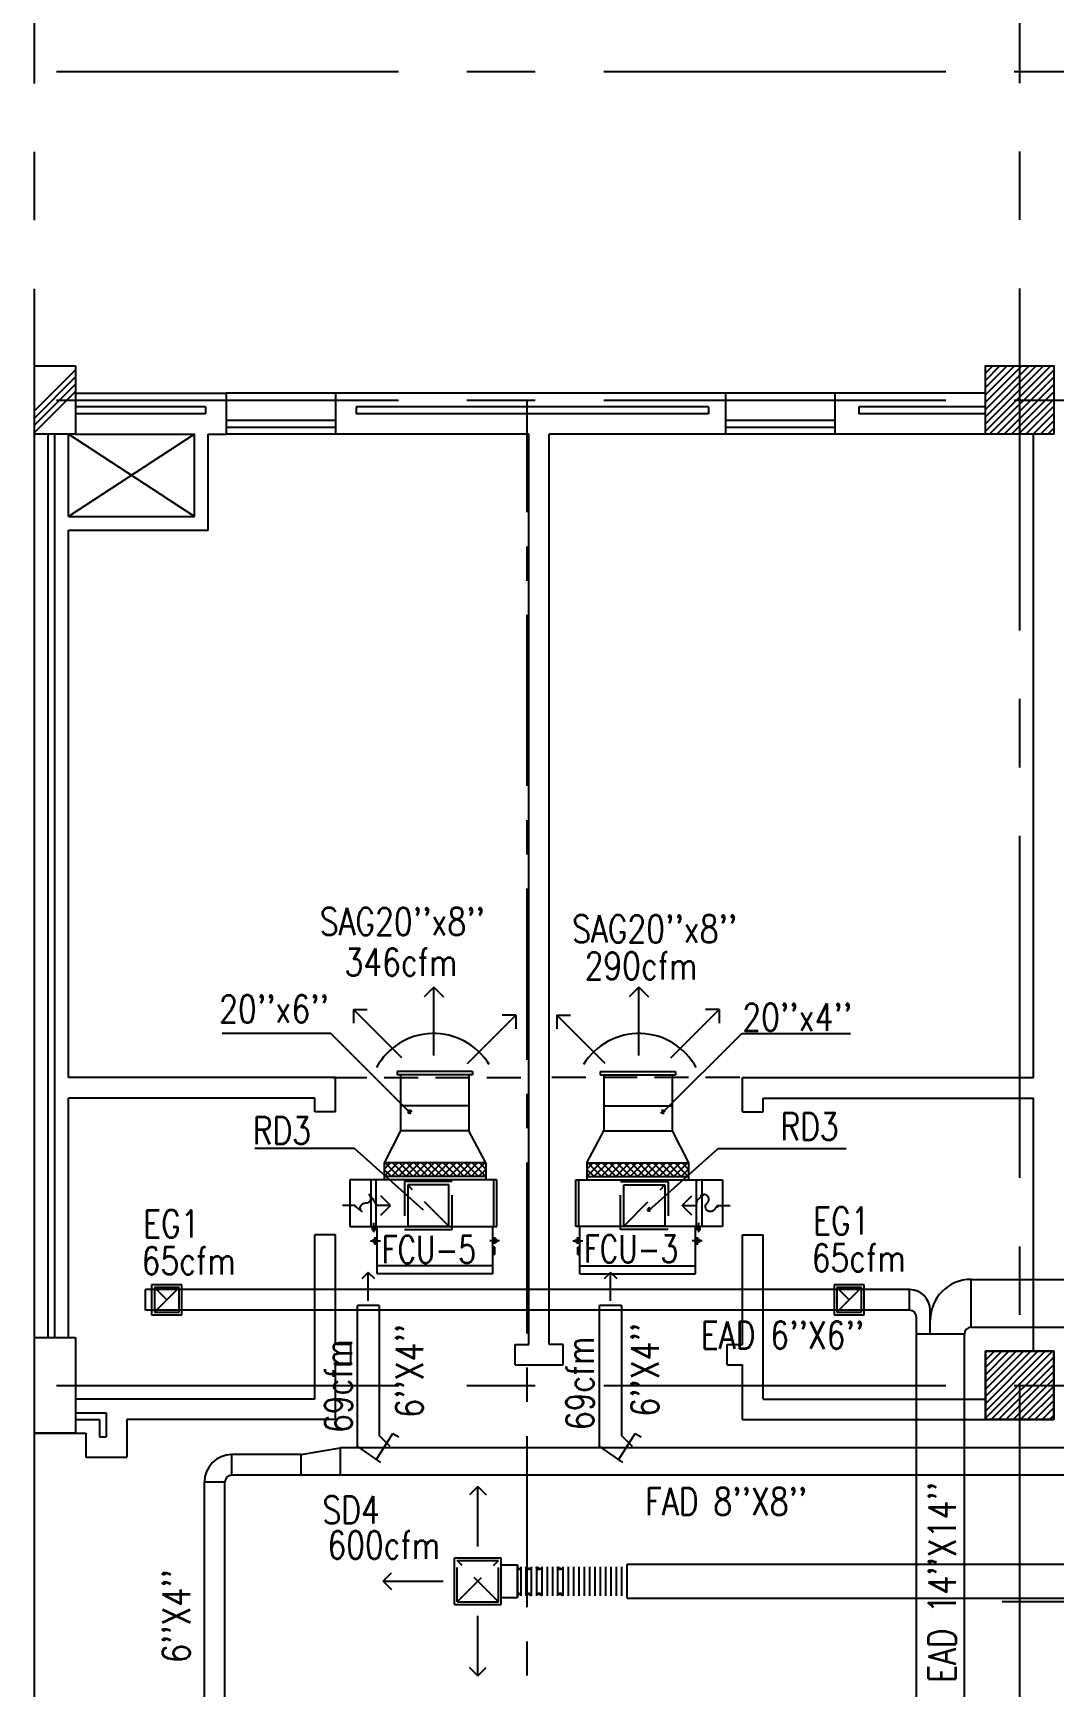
# Model space of a CAD drawing. Extents: x 417866200 to 417866302, y 43498034 to 43498122.
# Drawn here: x 417866252.41 to 417866259.87, y 43498089.85 to 43498101.94 of the extents above; entities that cross this region are included whole.
import ezdxf

# ---------------------------------------------------------------- set-up
doc = ezdxf.new("R2010")
doc.units = 0
doc.header["$MEASUREMENT"] = 0
for name, pattern in [('CENTER', [2, 1.25, -0.25, 0.25, -0.25]), ('CENTERX2', [4, 2.5, -0.5, 0.5, -0.5]), ('HIDDEN', [0.375, 0.25, -0.125])]:
    doc.linetypes.add(name, pattern=pattern)
doc.layers.get('0').update_dxf_attribs({"linetype": 'CONTINUOUS'})
for name, color, linetype in [('AXES', 11, 'CENTERX2'), ('AXES1', 11, 'CENTER'), ('COL', 7, 'CONTINUOUS'), ('DUCT', 6, 'CONTINUOUS'), ('EJ', 9, 'CONTINUOUS'), ('EXDUCT', 10, 'CONTINUOUS'), ('FCU', 6, 'CONTINUOUS'), ('HAT', 11, 'CONTINUOUS'), ('INSUL', 9, 'CONTINUOUS'), ('M-AC-FLEX', 7, 'CONTINUOUS'), ('M-EGU.', 2, 'CONTINUOUS'), ('M-TEXT', 2, 'CONTINUOUS'), ('PSUPPLY', 3, 'HIDDEN'), ('SCD', 2, 'CONTINUOUS'), ('TEXT', 6, 'CONTINUOUS'), ('WALL', 9, 'CONTINUOUS'), ('WIN', 9, 'CONTINUOUS')]:
    doc.layers.add(name, color=color, linetype=linetype)
doc.styles.add('ROMANS', font='ROMANS.shx', dxfattribs={"width": 0.6})
pattern_1 = [(45, (0, 0), (-26.51650429449553, 26.51650429449553), [])]

# ---------------------------------------------------------------- blocks, each defined once
blk = doc.blocks.new('C11')
at = {"layer": 'HAT'}
h = blk.add_hatch(dxfattribs=at)
h.set_pattern_fill('ANSI31', color=256, scale=300, style=0)
h.set_pattern_definition([(45, (-248556.1822811713, -75061.0053373936), (-26.51650429449553, 26.51650429449553), [])])
h.paths.add_polyline_path([(300.0000000000291, 700), (-2.91038304567337e-11, 700), (0, 349.9999999998981), (300.0000000000291, 349.9999999998981)])
h.paths.add_polyline_path([(300, 349.9999999998981), (-2.91038304567337e-11, 349.9999999998981), (-2.91038304567337e-11, 0), (300.0000000000291, 0)])
at = {"layer": 'COL'}
blk.add_lwpolyline([(300.0000000000291, 700), (299.9999999999709, 0), (0, 0), (0, 700)], close=True, dxfattribs=at)
blk = doc.blocks.new('COL50')
at = {"layer": 'COL'}
blk.add_lwpolyline([(-249.9999999999709, 250), (-249.9999999999418, -250), (250, -250), (249.9999999999709, 250)], close=True, dxfattribs=at)
blk = doc.blocks.new('*X34')
at = {"color": 0}
for p, q in [((73379.22208648534, 177111.7868865519), (73857.16917374516, 177589.7339738117)), ((73379.22208648534, 177164.8198951409), (73804.13616515617, 177589.7339738117)), ((73379.22208648534, 177217.8529037299), (73751.10315656719, 177589.7339738117)), ((73379.22208648536, 177270.8859123188), (73698.0701479782, 177589.7339738117)), ((73379.22208648536, 177323.9189209078), (73645.0371393892, 177589.7339738117)), ((73379.22208648537, 177376.9519294968), (73592.00413080021, 177589.7339738117)), ((73379.22208648537, 177429.9849380858), (73538.97112221122, 177589.7339738117)), ((73379.22208648539, 177483.0179466748), (73485.93811362224, 177589.7339738117)), ((73379.22208648539, 177536.0509552638), (73432.90510503323, 177589.7339738117)), ((73410.20218233416, 177089.7339738117), (73879.22208648533, 177558.7538779629)), ((73463.23519092315, 177089.7339738117), (73879.22208648533, 177505.7208693739)), ((73516.26819951214, 177089.7339738117), (73879.22208648532, 177452.6878607848)), ((73569.30120810114, 177089.7339738117), (73879.22208648532, 177399.6548521958)), ((73622.33421669013, 177089.7339738117), (73879.2220864853, 177346.6218436069)), ((73675.36722527911, 177089.7339738117), (73879.2220864853, 177293.5888350179)), ((73728.4002338681, 177089.7339738117), (73879.2220864853, 177240.5558264289)), ((73781.4332424571, 177089.7339738117), (73879.22208648529, 177187.5228178399)), ((73834.46625104609, 177089.7339738117), (73879.22208648529, 177134.4898092509))]:
    blk.add_line(p, q, dxfattribs=at)
blk = doc.blocks.new('*X35')
at = {"color": 0}
for p, q in [((73379.22208648533, 169899.2977184491), (73869.65834184796, 170389.7339738117)), ((73379.22208648533, 169952.3307270381), (73816.62533325895, 170389.7339738117)), ((73379.22208648533, 170005.363735627), (73763.59232466997, 170389.7339738117)), ((73379.22208648533, 170058.396744216), (73710.55931608098, 170389.7339738117)), ((73379.22208648532, 170111.429752805), (73657.526307492, 170389.7339738117)), ((73379.22208648532, 170164.462761394), (73604.49329890299, 170389.7339738117)), ((73379.22208648532, 170217.495769983), (73551.460290314, 170389.7339738117)), ((73379.22208648532, 170270.528778572), (73498.42728172502, 170389.7339738117)), ((73379.22208648532, 170323.561787161), (73445.39427313601, 170389.7339738117)), ((73379.2220864853, 170376.59479575), (73392.36126454703, 170389.7339738117)), ((73422.69135043694, 169889.7339738117), (73879.22208648524, 170346.26470986)), ((73475.72435902593, 169889.7339738117), (73879.22208648526, 170293.231701271)), ((73528.75736761492, 169889.7339738117), (73879.22208648526, 170240.198692682)), ((73581.79037620392, 169889.7339738117), (73879.22208648526, 170187.165684093)), ((73634.82338479291, 169889.7339738117), (73879.22208648526, 170134.132675504)), ((73687.8563933819, 169889.7339738117), (73879.22208648526, 170081.099666915)), ((73740.88940197088, 169889.7339738117), (73879.22208648527, 170028.066658326)), ((73793.92241055988, 169889.7339738117), (73879.22208648527, 169975.0336497371)), ((73846.95541914887, 169889.7339738117), (73879.22208648527, 169922.0006411481))]:
    blk.add_line(p, q, dxfattribs=at)
blk = doc.blocks.new('*X59')
at = {"color": 0}
for p, q in [((16890.47746209932, -2466.570672882412), (16943.4517006644, -2413.596434317336)), ((16990.47746209933, -2512.466117304769), (16891.6077791119, -2413.596434317336)), ((16990.47746209933, -2459.433108715778), (16944.64078770089, -2413.596434317336)), ((16890.47746209932, -2519.603681471403), (16990.47746209933, -2419.603681471401)), ((16990.47746209933, -2565.49912589376), (16890.47746209932, -2465.499125893757)), ((16890.47746209932, -2572.636690060394), (16990.47746209933, -2472.636690060392)), ((16990.47746209933, -2618.532134482751), (16890.47746209932, -2518.532134482748)), ((16890.47746209932, -2625.669698649385), (16990.47746209933, -2525.669698649383)), ((16990.47746209933, -2671.565143071742), (16890.47746209932, -2571.565143071739)), ((16890.47746209932, -2678.702707238376), (16990.47746209933, -2578.702707238374)), ((16990.47746209933, -2724.598151660733), (16890.47746209932, -2624.59815166073)), ((16890.47746209932, -2731.735715827367), (16990.47746209933, -2631.735715827365)), ((16990.47746209933, -2777.631160249724), (16890.47746209932, -2677.631160249721)), ((16890.47746209932, -2784.768724416358), (16990.47746209933, -2684.768724416357)), ((16990.47746209933, -2830.664168838715), (16890.47746209932, -2730.664168838713)), ((16890.47746209932, -2837.801733005349), (16990.47746209933, -2737.801733005348)), ((16990.47746209933, -2883.697177427706), (16890.47746209932, -2783.697177427704)), ((16890.47746209932, -2890.83474159434), (16990.47746209933, -2790.834741594339)), ((16990.47746209933, -2936.730186016697), (16890.47746209932, -2836.730186016694)), ((16890.47746209932, -2943.867750183331), (16990.47746209933, -2843.86775018333)), ((16990.47746209933, -2989.763194605689), (16890.47746209932, -2889.763194605686)), ((16890.47746209932, -2996.900758772323), (16990.47746209933, -2896.900758772321)), ((16990.47746209933, -3042.796203194679), (16890.47746209932, -2942.796203194677)), ((16890.47746209932, -3049.933767361314), (16990.47746209933, -2949.933767361312)), ((16990.47746209933, -3095.82921178367), (16890.47746209932, -2995.829211783668)), ((16890.47746209932, -3102.966775950305), (16990.47746209933, -3002.966775950303)), ((16990.47746209933, -3148.862220372662), (16890.47746209932, -3048.862220372659)), ((16943.52866745501, -3154.946434317336), (16890.47746209932, -3101.89522896165)), ((16891.53081232129, -3154.946434317336), (16990.47746209933, -3055.999784539294)), ((16944.56382091028, -3154.946434317336), (16990.47746209933, -3109.032793128285))]:
    blk.add_line(p, q, dxfattribs=at)
blk = doc.blocks.new('*X58')
at = {"color": 0}
for p, q in [((16890.47746209932, -2466.570672882412), (16943.4517006644, -2413.596434317336)), ((16990.47746209933, -2512.466117304769), (16891.6077791119, -2413.596434317336)), ((16990.47746209933, -2459.433108715778), (16944.64078770089, -2413.596434317336)), ((16890.47746209932, -2519.603681471403), (16990.47746209933, -2419.603681471401)), ((16990.47746209933, -2565.49912589376), (16890.47746209932, -2465.499125893757)), ((16890.47746209932, -2572.636690060394), (16990.47746209933, -2472.636690060392)), ((16990.47746209933, -2618.532134482751), (16890.47746209932, -2518.532134482748)), ((16890.47746209932, -2625.669698649385), (16990.47746209933, -2525.669698649383)), ((16990.47746209933, -2671.565143071742), (16890.47746209932, -2571.565143071739)), ((16890.47746209932, -2678.702707238376), (16990.47746209933, -2578.702707238374)), ((16990.47746209933, -2724.598151660733), (16890.47746209932, -2624.59815166073)), ((16890.47746209932, -2731.735715827367), (16990.47746209933, -2631.735715827365)), ((16990.47746209933, -2777.631160249724), (16890.47746209932, -2677.631160249721)), ((16890.47746209932, -2784.768724416358), (16990.47746209933, -2684.768724416357)), ((16990.47746209933, -2830.664168838715), (16890.47746209932, -2730.664168838713)), ((16890.47746209932, -2837.801733005349), (16990.47746209933, -2737.801733005348)), ((16990.47746209933, -2883.697177427706), (16890.47746209932, -2783.697177427704)), ((16890.47746209932, -2890.83474159434), (16990.47746209933, -2790.834741594339)), ((16990.47746209933, -2936.730186016697), (16890.47746209932, -2836.730186016694)), ((16890.47746209932, -2943.867750183331), (16990.47746209933, -2843.86775018333)), ((16990.47746209933, -2989.763194605689), (16890.47746209932, -2889.763194605686)), ((16890.47746209932, -2996.900758772323), (16990.47746209933, -2896.900758772321)), ((16990.47746209933, -3042.796203194679), (16890.47746209932, -2942.796203194677)), ((16890.47746209932, -3049.933767361314), (16990.47746209933, -2949.933767361312)), ((16990.47746209933, -3095.82921178367), (16890.47746209932, -2995.829211783668)), ((16890.47746209932, -3102.966775950305), (16990.47746209933, -3002.966775950303)), ((16990.47746209933, -3148.862220372662), (16890.47746209932, -3048.862220372659)), ((16943.52866745501, -3154.946434317336), (16890.47746209932, -3101.89522896165)), ((16891.53081232129, -3154.946434317336), (16990.47746209933, -3055.999784539294)), ((16944.56382091028, -3154.946434317336), (16990.47746209933, -3109.032793128285))]:
    blk.add_line(p, q, dxfattribs=at)

msp = doc.modelspace()

# ---------------------------------------------------------------- hatches: boundary and pattern name
at = {"layer": 'HAT', "linetype": 'ByBlock', "ltscale": 0.3}
h = msp.add_hatch(dxfattribs=at)
h.set_pattern_fill('ANSI31', color=256, scale=300, style=0)
h.set_pattern_definition([(45.00042688913857, (417865993.9311026, 43498016.64580017), (-0.02651616290502259, 0.02651655803172738), [])])
h.paths.add_polyline_path([(417866252.7239529, 43498099.50697342), (417866252.4239568, 43498099.50697342), (417866252.4239568, 43498099.25697292), (417866252.7239529, 43498099.25697292)])
h.paths.add_polyline_path([(417866252.7239529, 43498099.25697292), (417866252.4239568, 43498099.25697292), (417866252.4239568, 43498099.00697241), (417866252.7239529, 43498099.00697241)])
at = {"layer": 'HAT'}
h = msp.add_hatch(dxfattribs=at)
h.set_pattern_fill('ANSI31', color=256, scale=300, style=0)
h.set_pattern_definition(pattern_1)
h.paths.add_polyline_path([(417866256.1968632, 43498090.72208099), (417866256.1968632, 43498091.02208099), (417866255.8968632, 43498091.02208099), (417866255.8968632, 43498090.72208099)])
h.paths.add_polyline_path([(417866256.4968632, 43498090.72208099), (417866256.4968632, 43498091.02208099), (417866256.1968632, 43498091.02208099), (417866256.1968632, 43498090.72208099)])
h = msp.add_hatch(dxfattribs=at)
h.set_pattern_fill('ANSI31', color=256, scale=300, style=0)
h.set_pattern_definition(pattern_1)
h.paths.add_polyline_path([(417866259.7968633, 43498090.72208099), (417866259.7968633, 43498091.02208099), (417866259.4968632, 43498091.02208099), (417866259.4968632, 43498090.72208099)])
h.paths.add_polyline_path([(417866260.0968633, 43498090.72208099), (417866260.0968633, 43498091.02208099), (417866259.7968633, 43498091.02208099), (417866259.7968633, 43498090.72208099)])
h = msp.add_hatch(dxfattribs=at)
h.set_pattern_fill('ANSI31', color=256, scale=300, style=0)
h.set_pattern_definition(pattern_1)
h.paths.add_polyline_path([(417866256.1968632, 43498090.40208099), (417866256.1968632, 43498090.70208099), (417866255.8968632, 43498090.70208099), (417866255.8968632, 43498090.40208099)])
h.paths.add_polyline_path([(417866256.4968632, 43498090.40208099), (417866256.4968632, 43498090.70208099), (417866256.1968632, 43498090.70208099), (417866256.1968632, 43498090.40208099)])
h = msp.add_hatch(dxfattribs=at)
h.set_pattern_fill('ANSI31', color=256, scale=300, style=0)
h.set_pattern_definition(pattern_1)
h.paths.add_polyline_path([(417866259.7968633, 43498090.40208099), (417866259.7968633, 43498090.70208099), (417866259.4968632, 43498090.70208099), (417866259.4968632, 43498090.40208099)])
h.paths.add_polyline_path([(417866260.0968633, 43498090.40208099), (417866260.0968633, 43498090.70208099), (417866259.7968633, 43498090.70208099), (417866259.7968633, 43498090.40208099)])

# ---------------------------------------------------------------- linework, layer by layer
at = {"layer": 'AXES'}
for p, q in [((417866259.6239568, 43498033.57267877), (417866259.6239568, 43498111.28535389)), ((417866252.4239568, 43498033.5706288), (417866252.4239568, 43498110.93330392)), ((417866200.5839568, 43498101.65697242), (417866268.6239568, 43498101.65697242)), ((417866200.5839568, 43498099.25697241), (417866268.6239568, 43498099.25697241)), ((417866200.5839568, 43498092.05697241), (417866268.6239568, 43498092.05697241))]:
    msp.add_line(p, q, dxfattribs=at)
at = {"layer": 'AXES1'}
msp.add_line((417866256.0239568, 43498040.43697241), (417866256.0239568, 43498099.25697241), dxfattribs=at)
at = {"layer": 'COL'}
for p, q in [((417866252.4239568, 43498099.50697342), (417866252.7239529, 43498099.50697342)), ((417866252.4239568, 43498099.00697241), (417866252.4239568, 43498099.50697342)), ((417866252.7239529, 43498099.50697342), (417866252.7239529, 43498099.00697241)), ((417866252.7239529, 43498099.00697241), (417866252.4239568, 43498099.00697241))]:
    msp.add_line(p, q, dxfattribs=at)
msp.add_lwpolyline([(417866259.3739568, 43498099.00697241), (417866259.3739568, 43498099.50697241), (417866259.8739568, 43498099.50697241), (417866259.8739568, 43498099.00697241)], close=True, dxfattribs=at)
at = {"layer": 'DUCT', "linetype": 'Continuous'}
for p, q in [((417866255.0992489, 43498094.10073529), (417866255.0992489, 43498093.91821027)), ((417866255.5992489, 43498094.10073529), (417866255.5992489, 43498093.91821027)), ((417866256.5836646, 43498094.10073529), (417866256.5836646, 43498093.91821027)), ((417866257.0836646, 43498094.10073529), (417866257.0836646, 43498093.91821027)), ((417866255.0992489, 43498093.91821027), (417866254.9805713, 43498093.68252289)), ((417866255.5992489, 43498093.91821027), (417866255.0992489, 43498093.91821027)), ((417866255.7219213, 43498093.68252289), (417866255.5992489, 43498093.91821027)), ((417866256.4609923, 43498093.68252289), (417866256.5836646, 43498093.91821027)), ((417866256.5836646, 43498093.91821027), (417866257.0836646, 43498093.91821027)), ((417866257.0836646, 43498093.91821027), (417866257.2023423, 43498093.68252289))]:
    msp.add_line(p, q, dxfattribs=at)
at = {"layer": 'DUCT'}
for p, q in [((417866254.9437142, 43498092.64088923), (417866254.7837142, 43498092.64088923)), ((417866254.7837142, 43498091.61060161), (417866254.7837142, 43498092.64088923)), ((417866254.9437142, 43498092.64088923), (417866254.9437142, 43498091.69060161)), ((417866256.7142192, 43498092.64088923), (417866256.5542191, 43498092.64088923)), ((417866256.5542191, 43498091.61060161), (417866256.5542191, 43498092.64088923)), ((417866256.7142192, 43498092.64088923), (417866256.7142192, 43498091.69060161)), ((417866254.9222192, 43498091.51361936), (417866255.0423651, 43498091.70508783)), ((417866255.0423651, 43498091.70508783), (417866255.0423651, 43498091.70508783)), ((417866255.0423651, 43498091.70508783), (417866255.0875186, 43498091.68206944)), ((417866256.6927241, 43498091.51361936), (417866256.81287, 43498091.70508783)), ((417866256.81287, 43498091.70508783), (417866256.8580235, 43498091.68206944)), ((417866256.81287, 43498091.70508783), (417866256.81287, 43498091.70508783)), ((417866254.3727474, 43498091.55115309), (417866254.6610509, 43498091.60115308)), ((417866254.7837142, 43498091.61060161), (417866254.9516517, 43498091.49301052)), ((417866255.0237142, 43498091.61060161), (417866254.9437142, 43498091.69060161)), ((417866255.0237142, 43498091.61060161), (417866254.9437142, 43498091.69060161)), ((417866256.5542191, 43498091.61060161), (417866256.7221566, 43498091.49301052)), ((417866256.7942191, 43498091.61060161), (417866256.7142192, 43498091.69060161)), ((417866253.8658846, 43498091.40115308), (417866253.8658846, 43498091.55115309)), ((417866253.8158846, 43498091.35115308), (417866253.6658846, 43498091.35115308)), ((417866253.6658846, 43498089.16425747), (417866253.6658846, 43498091.35115308)), ((417866253.8158846, 43498089.16425747), (417866253.8158846, 43498091.35115308))]:
    msp.add_line(p, q, dxfattribs=at)
at = {"layer": 'DUCT', "linetype": 'ByBlock'}
for p, q in [((417866254.6610509, 43498091.40115308), (417866254.6610509, 43498091.60115308)), ((417866267.9940493, 43498091.60115308), (417866254.6610509, 43498091.60115308)), ((417866254.3727474, 43498091.55115309), (417866253.8658846, 43498091.55115309)), ((417866254.3727474, 43498091.40115308), (417866254.3727474, 43498091.55115309)), ((417866260.5585771, 43498091.40115308), (417866253.8658846, 43498091.40115308)), ((417866256.7550011, 43498090.50197241), (417866256.7550011, 43498090.75197241)), ((417866256.7550011, 43498090.75197241), (417866260.7338503, 43498090.75197241)), ((417866256.7550011, 43498090.50197241), (417866260.7338503, 43498090.50197241))]:
    msp.add_line(p, q, dxfattribs=at)
at = {"layer": 'DUCT'}
for radius in [0.2, 0.05]:
    msp.add_arc((417866253.8658846, 43498091.35115308), radius, 90, 180, dxfattribs=at)
at = {"layer": 'EJ'}
msp.add_line((417866252.4239568, 43498089.55697241), (417866252.4239568, 43498091.70697241), dxfattribs=at)
at = {"layer": 'EXDUCT', "linetype": 'ByBlock'}
for p, q in [((417866259.2695622, 43498092.48183586), (417866259.2695622, 43498092.83183587)), ((417866259.2695622, 43498092.83183587), (417866267.784695, 43498092.83183587)), ((417866253.2348107, 43498092.60683586), (417866253.2348107, 43498092.75683586)), ((417866258.8195623, 43498092.75683586), (417866253.2348107, 43498092.75683586)), ((417866258.8195623, 43498092.60683586), (417866258.8195623, 43498092.75683586)), ((417866258.8195623, 43498092.60683586), (417866253.2348107, 43498092.60683586)), ((417866258.8695622, 43498087.75886229), (417866258.8695622, 43498092.55683587)), ((417866258.9695622, 43498092.43183587), (417866258.9695622, 43498092.60683586)), ((417866259.2195622, 43498092.43183587), (417866258.8695622, 43498092.43183587)), ((417866259.2195622, 43498076.78118037), (417866259.2195622, 43498092.43183587)), ((417866259.2695622, 43498092.48183586), (417866267.784695, 43498092.48183586))]:
    msp.add_line(p, q, dxfattribs=at)
for centre, radius, start, end in [((417866259.2695622, 43498092.53183586), 0.3, 90, 180), ((417866258.8195623, 43498092.60683586), 0.15, 0, 90), ((417866258.8195623, 43498092.55683587), 0.05, 0, 90), ((417866259.2695622, 43498092.43183587), 0.05, 90, 180)]:
    msp.add_arc(centre, radius, start, end, dxfattribs=at)
at = {"layer": 'FCU', "color": 3}
for p, q in [((417866255.7219213, 43498093.68252289), (417866254.9805713, 43498093.68252289)), ((417866254.9805713, 43498093.68252289), (417866254.9805713, 43498093.56029789)), ((417866255.7219213, 43498093.68252289), (417866255.7219213, 43498093.56029789)), ((417866256.4609923, 43498093.68252289), (417866257.2023423, 43498093.68252289)), ((417866256.4609923, 43498093.68252289), (417866256.4609923, 43498093.56029789)), ((417866257.2023423, 43498093.68252289), (417866257.2023423, 43498093.56029789)), ((417866254.8821463, 43498093.56029789), (417866254.7297463, 43498093.56029789)), ((417866254.7297463, 43498093.56029789), (417866254.7297463, 43498093.21739789)), ((417866254.9208285, 43498093.21739789), (417866254.9208285, 43498093.56029789)), ((417866255.7219213, 43498093.58252289), (417866254.9805713, 43498093.58252289)), ((417866255.7816641, 43498093.21739789), (417866255.7816641, 43498093.56029789)), ((417866256.4012495, 43498093.21739789), (417866256.4012495, 43498093.56029789)), ((417866256.4609923, 43498093.58252289), (417866257.2023423, 43498093.58252289)), ((417866257.2620851, 43498093.21739789), (417866257.2620851, 43498093.56029789)), ((417866257.3007672, 43498093.56029789), (417866257.4531673, 43498093.56029789)), ((417866257.4531673, 43498093.56029789), (417866257.4531673, 43498093.21739789)), ((417866254.7297463, 43498093.21739789), (417866254.8821463, 43498093.21739789)), ((417866254.8935963, 43498093.19239789), (417866254.8935963, 43498093.21739789)), ((417866254.8935963, 43498093.19239789), (417866254.9135963, 43498093.19239789)), ((417866254.9035963, 43498093.17631689), (417866254.9035963, 43498093.24460561)), ((417866254.9135963, 43498093.19239789), (417866254.9135963, 43498093.21739789)), ((417866257.2693173, 43498093.19239789), (417866257.2693173, 43498093.21739789)), ((417866257.2893173, 43498093.19239789), (417866257.2693173, 43498093.19239789)), ((417866257.2793173, 43498093.17631689), (417866257.2793173, 43498093.24460561)), ((417866257.2893173, 43498093.19239789), (417866257.2893173, 43498093.21739789)), ((417866257.4531673, 43498093.21739789), (417866257.3007672, 43498093.21739789)), ((417866254.8790621, 43498093.11342289), (417866254.9517661, 43498093.11342289)), ((417866254.8989963, 43498093.12342289), (417866254.9289963, 43498093.12342289)), ((417866254.8989963, 43498093.1034229), (417866254.8989963, 43498093.12342289)), ((417866254.8989963, 43498093.1034229), (417866254.9289963, 43498093.1034229)), ((417866254.9139963, 43498093.08362006), (417866254.9139963, 43498093.1403818)), ((417866255.8234305, 43498093.11342289), (417866255.7507265, 43498093.11342289)), ((417866255.8034963, 43498093.12342289), (417866255.7734963, 43498093.12342289)), ((417866255.8034963, 43498093.1034229), (417866255.7734963, 43498093.1034229)), ((417866255.7884963, 43498093.06789289), (417866255.7734963, 43498093.06789289)), ((417866255.7884963, 43498093.09270193), (417866255.7884963, 43498093.1403818)), ((417866255.7884963, 43498093.0129586), (417866255.7884963, 43498093.06789289)), ((417866255.8034963, 43498093.1034229), (417866255.8034963, 43498093.12342289)), ((417866256.359483, 43498093.11342289), (417866256.4321871, 43498093.11342289)), ((417866256.3794172, 43498093.1034229), (417866256.3794172, 43498093.12342289)), ((417866256.3794172, 43498093.12342289), (417866256.4094173, 43498093.12342289)), ((417866256.3794172, 43498093.1034229), (417866256.4094173, 43498093.1034229)), ((417866256.3944172, 43498093.09270193), (417866256.3944172, 43498093.1403818)), ((417866256.3944172, 43498093.06789289), (417866256.4094173, 43498093.06789289)), ((417866256.3944172, 43498093.0129586), (417866256.3944172, 43498093.06789289)), ((417866257.3038515, 43498093.11342289), (417866257.2311475, 43498093.11342289)), ((417866257.2839172, 43498093.12342289), (417866257.2539173, 43498093.12342289)), ((417866257.2839172, 43498093.1034229), (417866257.2539173, 43498093.1034229)), ((417866257.2689173, 43498093.08362006), (417866257.2689173, 43498093.1403818)), ((417866257.2839172, 43498093.1034229), (417866257.2839172, 43498093.12342289)), ((417866255.7734963, 43498092.93164789), (417866254.9289963, 43498092.93164789)), ((417866255.7884963, 43498093.0129586), (417866255.7734963, 43498093.0129586)), ((417866256.3944172, 43498093.0129586), (417866256.4094173, 43498093.0129586)), ((417866256.4094173, 43498092.93164789), (417866257.2539173, 43498092.93164789))]:
    msp.add_line(p, q, dxfattribs=at)
at = {"layer": 'FCU', "color": 6}
for p, q in [((417866254.8821463, 43498093.56029789), (417866254.8821463, 43498093.21739789)), ((417866255.8020713, 43498093.56029789), (417866254.8821463, 43498093.56029789)), ((417866255.8020713, 43498093.21739789), (417866255.8020713, 43498093.56029789)), ((417866256.3808423, 43498093.21739789), (417866256.3808423, 43498093.56029789)), ((417866256.3808423, 43498093.56029789), (417866257.3007672, 43498093.56029789)), ((417866257.3007672, 43498093.56029789), (417866257.3007672, 43498093.21739789)), ((417866254.8821463, 43498093.21739789), (417866255.8020713, 43498093.21739789)), ((417866254.9289963, 43498092.87132289), (417866254.9289963, 43498093.21739789)), ((417866255.7734963, 43498092.87132289), (417866255.7734963, 43498093.21739789)), ((417866257.3007672, 43498093.21739789), (417866256.3808423, 43498093.21739789)), ((417866256.4094173, 43498092.87132289), (417866256.4094173, 43498093.21739789)), ((417866257.2539173, 43498092.87132289), (417866257.2539173, 43498093.21739789)), ((417866255.7734963, 43498092.87132289), (417866254.9289963, 43498092.87132289)), ((417866256.4094173, 43498092.87132289), (417866257.2539173, 43498092.87132289))]:
    msp.add_line(p, q, dxfattribs=at)
at = {"layer": 'INSUL'}
for p, q in [((417866253.6739568, 43498099.20697241), (417866252.7239568, 43498099.20697241)), ((417866253.6739568, 43498099.20697241), (417866253.6739568, 43498099.15697242)), ((417866254.7739568, 43498099.20697241), (417866254.7739568, 43498099.15697242)), ((417866257.3493702, 43498099.20697241), (417866254.7739568, 43498099.20697241)), ((417866257.3493702, 43498099.20697241), (417866257.3493702, 43498099.15697242)), ((417866259.3739568, 43498099.20697241), (417866258.4493701, 43498099.20697241)), ((417866258.4493701, 43498099.20697241), (417866258.4493701, 43498099.15697242)), ((417866253.6739568, 43498099.15697242), (417866252.7239568, 43498099.15697242)), ((417866257.3493702, 43498099.15697242), (417866254.7739568, 43498099.15697242)), ((417866259.3739568, 43498099.15697242), (417866258.4493701, 43498099.15697242)), ((417866252.5239568, 43498092.40697242), (417866252.5239568, 43498099.00697241)), ((417866252.5739568, 43498092.40697242), (417866252.5739568, 43498099.00697241)), ((417866252.7239568, 43498091.85697241), (417866252.9489555, 43498091.85697241)), ((417866252.9489555, 43498091.85697241), (417866252.9489568, 43498091.68197326)), ((417866252.7239568, 43498091.80697241), (417866252.8989555, 43498091.80697241)), ((417866252.8989555, 43498091.80697241), (417866252.8989568, 43498091.68197294)), ((417866252.8989568, 43498091.68197294), (417866252.9489568, 43498091.68197326))]:
    msp.add_line(p, q, dxfattribs=at)
at = {"layer": 'M-AC-FLEX', "color": 11}
for p, q in [((417866255.9772952, 43498090.73086632), (417866255.9772952, 43498090.51987242)), ((417866256.0156114, 43498090.73086632), (417866256.0156114, 43498090.51987242)), ((417866256.0156114, 43498090.73086632), (417866256.0156114, 43498090.51987242)), ((417866256.0546114, 43498090.73086632), (417866256.0546114, 43498090.51987242)), ((417866256.0546114, 43498090.73086632), (417866256.0546114, 43498090.51987242)), ((417866256.0922404, 43498090.73086632), (417866256.0922404, 43498090.51987242)), ((417866256.0922404, 43498090.73086632), (417866256.0922404, 43498090.51987242)), ((417866256.1312404, 43498090.73086632), (417866256.1312404, 43498090.51987242)), ((417866256.1312404, 43498090.73086632), (417866256.1312404, 43498090.51987242)), ((417866256.1695566, 43498090.73086632), (417866256.1695566, 43498090.51987242)), ((417866256.1695566, 43498090.73086632), (417866256.1695566, 43498090.51987242)), ((417866256.2085565, 43498090.73086632), (417866256.2085565, 43498090.51987242)), ((417866256.2085566, 43498090.73086632), (417866256.2085566, 43498090.51987242)), ((417866256.2468728, 43498090.73086632), (417866256.2468728, 43498090.51987242)), ((417866256.2468728, 43498090.73086632), (417866256.2468728, 43498090.51987242)), ((417866256.2858728, 43498090.73086632), (417866256.2858728, 43498090.51987242)), ((417866256.2858728, 43498090.73086632), (417866256.2858728, 43498090.51987242)), ((417866256.3241889, 43498090.73086632), (417866256.3241889, 43498090.51987242)), ((417866256.363189, 43498090.73086632), (417866256.363189, 43498090.51987242)), ((417866256.402189, 43498090.73086632), (417866256.402189, 43498090.51987242)), ((417866256.441189, 43498090.73086632), (417866256.441189, 43498090.51987242)), ((417866256.480189, 43498090.73086632), (417866256.480189, 43498090.51987242)), ((417866256.5191891, 43498090.73086632), (417866256.5191891, 43498090.51987242)), ((417866256.5581891, 43498090.73086632), (417866256.5581891, 43498090.51987242)), ((417866256.5971891, 43498090.73086632), (417866256.5971891, 43498090.51987242)), ((417866256.6361892, 43498090.73086632), (417866256.6361892, 43498090.51987242)), ((417866256.6751892, 43498090.73086632), (417866256.6751892, 43498090.51987242)), ((417866256.7141892, 43498090.73086632), (417866256.7141892, 43498090.51987242))]:
    msp.add_line(p, q, dxfattribs=at)
at = {"layer": 'M-AC-FLEX'}
for points in [[(417866255.9540771, 43498090.71172411, 0.4715888114901708), (417866255.9772952, 43498090.73086632, -1.01800509972273), (417866256.0156114, 43498090.73086632)], [(417866256.0539242, 43498090.73086632, -1.017916123276695), (417866256.0922404, 43498090.73086632)], [(417866256.0929276, 43498090.73086632, 1.017916123276695), (417866256.0546114, 43498090.73086632)], [(417866256.2085566, 43498090.73086632, -1), (417866256.1695566, 43498090.73086632, 1.01800509972273), (417866256.1312404, 43498090.73086632)], [(417866256.1695566, 43498090.73086632, 1), (417866256.2085565, 43498090.73086632, -1.01800509972273), (417866256.2468728, 43498090.73086632)], [(417866256.441189, 43498090.73086632, -0.9999999999999997), (417866256.402189, 43498090.73086632, 0.9999999999999997), (417866256.363189, 43498090.73086632, -0.9999999999999997), (417866256.3241889, 43498090.73086632, 1.01800509972273), (417866256.2858728, 43498090.73086632)], [(417866256.402189, 43498090.73086632, 1), (417866256.441189, 43498090.73086632, -0.9999999999999997), (417866256.480189, 43498090.73086632)], [(417866256.480189, 43498090.73086632, 1), (417866256.441189, 43498090.73086632)], [(417866256.5191891, 43498090.73086632, -1), (417866256.480189, 43498090.73086632, 0.9999999999999997), (417866256.4411891, 43498090.73086632)], [(417866256.4411891, 43498090.73086632, -1), (417866256.480189, 43498090.73086632)], [(417866256.480189, 43498090.73086632, 1), (417866256.5191891, 43498090.73086632, -0.9999999999999997), (417866256.558189, 43498090.73086632)], [(417866256.5971891, 43498090.73086632, -1), (417866256.5581891, 43498090.73086632, 0.9999999999999997), (417866256.5191891, 43498090.73086632)], [(417866256.5191891, 43498090.73086632, -1), (417866256.5581891, 43498090.73086632)], [(417866256.558189, 43498090.73086632, 1), (417866256.5191891, 43498090.73086632)], [(417866256.5581891, 43498090.73086632, 1), (417866256.5971891, 43498090.73086632, -0.9999999999999997), (417866256.6361891, 43498090.73086632)], [(417866256.5581891, 43498090.73086632, 1), (417866256.5971891, 43498090.73086632)], [(417866256.5971891, 43498090.73086632, -1), (417866256.5581891, 43498090.73086632)], [(417866256.6361891, 43498090.73086632, 1), (417866256.5971891, 43498090.73086632)], [(417866256.6751892, 43498090.73086632, -1), (417866256.6361892, 43498090.73086632, 0.9999999999999997), (417866256.5971892, 43498090.73086632)], [(417866256.5971892, 43498090.73086632, -1), (417866256.6361892, 43498090.73086632)], [(417866256.6361892, 43498090.73086632, 1), (417866256.6751892, 43498090.73086632, -0.9999999999999997), (417866256.7141892, 43498090.73086632)], [(417866256.7141892, 43498090.73086632, 1), (417866256.6751892, 43498090.73086632)], [(417866256.7531893, 43498090.73086632, -1), (417866256.7141892, 43498090.73086632, 0.9999999999999997), (417866256.6751893, 43498090.73086632)], [(417866256.6751893, 43498090.73086632, -1), (417866256.7141892, 43498090.73086632)], [(417866255.9540771, 43498090.53901463, -0.4715888114901708), (417866255.9772952, 43498090.51987242, 1.018005099723095), (417866256.0156114, 43498090.51987242)], [(417866256.0539243, 43498090.51918531, 1.00000155094459), (417866256.0922404, 43498090.51987242)], [(417866256.0929275, 43498090.51918531, -1.00000155094459), (417866256.0546114, 43498090.51987242)], [(417866256.2085566, 43498090.51987242, 1), (417866256.1695566, 43498090.51987242, -1.018005099723095), (417866256.1312404, 43498090.51987242)], [(417866256.1695566, 43498090.51987242, -1), (417866256.2085565, 43498090.51987242, 1.018005099723095), (417866256.2468728, 43498090.51987242)], [(417866256.441189, 43498090.51987242, 0.9999999999999997), (417866256.402189, 43498090.51987242, -0.9999999999999997), (417866256.363189, 43498090.51987242, 1), (417866256.3241889, 43498090.51987242, -1.018005099723095), (417866256.2858728, 43498090.51987242)], [(417866256.402189, 43498090.51987242, -1), (417866256.441189, 43498090.51987242, 0.9999999999999997), (417866256.480189, 43498090.51987242)], [(417866256.4801889, 43498090.51982421, -1.000000764127005), (417866256.441189, 43498090.51987242)], [(417866256.5191891, 43498090.51987242, 1), (417866256.480189, 43498090.51987242, -0.9999999999999997), (417866256.4411891, 43498090.51987242)], [(417866256.4411891, 43498090.51982421, 1.000000764127005), (417866256.480189, 43498090.51987242)], [(417866256.480189, 43498090.51987242, -1), (417866256.5191891, 43498090.51987242, 0.9999999999999997), (417866256.558189, 43498090.51987242)], [(417866256.558189, 43498090.51982421, -1.000000764127005), (417866256.5191891, 43498090.51987242)], [(417866256.5971891, 43498090.51987242, 1), (417866256.5581891, 43498090.51987242, -0.9999999999999997), (417866256.5191891, 43498090.51987242)], [(417866256.5191892, 43498090.51982421, 1.000000764127005), (417866256.5581891, 43498090.51987242)], [(417866256.5581891, 43498090.51987242, -1), (417866256.5971891, 43498090.51987242)], [(417866256.5971891, 43498090.51987242, 1), (417866256.5581891, 43498090.51987242)], [(417866256.5581891, 43498090.51987242, -1), (417866256.5971891, 43498090.51987242, 0.9999999999999997), (417866256.6361891, 43498090.51987242)], [(417866256.6751892, 43498090.51987242, 1), (417866256.6361892, 43498090.51987242, -0.9999999999999997), (417866256.5971892, 43498090.51987242)], [(417866256.636189, 43498090.51982421, -1.000000764127005), (417866256.5971891, 43498090.51987242)], [(417866256.5971892, 43498090.51982421, 1.000000764127005), (417866256.6361892, 43498090.51987242)], [(417866256.6361892, 43498090.51987242, -1), (417866256.6751892, 43498090.51987242, 0.9999999999999997), (417866256.7141892, 43498090.51987242)], [(417866256.7141891, 43498090.51982421, -1.000000764127005), (417866256.6751892, 43498090.51987242)], [(417866256.6751893, 43498090.51982421, 1.000000764127005), (417866256.7141892, 43498090.51987242)], [(417866256.7531893, 43498090.51987242, 1), (417866256.7141892, 43498090.51987242, -0.9999999999999997), (417866256.6751893, 43498090.51987242)]]:
    msp.add_lwpolyline(points, format="xyb", dxfattribs=at)
for centre, radius, start, end in [((417866256.0351114, 43498090.73086631), 0.01949999999998908, 180, 331.5686375367698), ((417866256.0351114, 43498090.73086631), 0.01949999999998908, 208.4313624632302, 0), ((417866256.1117404, 43498090.73086631), 0.01949999999998908, 180, 331.5686375367698), ((417866256.1117404, 43498090.73086631), 0.01949999999998908, 208.4313624632302, 0), ((417866256.2663728, 43498090.73086631), 0.01949999999998908, 180, 331.5686375367698), ((417866256.2663728, 43498090.73086631), 0.01949999999998908, 208.4313624632302, 0), ((417866256.0351114, 43498090.51987842), 0.0195000009375944, 28.4313693447647, 180.0177687376152), ((417866256.0351114, 43498090.51987842), 0.0195000009375944, 28.4313693447647, 180.0177687376152), ((417866256.0351114, 43498090.51987842), 0.0195000009375944, 359.9822312623847, 151.5686306552353), ((417866256.0351114, 43498090.51987842), 0.0195000009375944, 359.9822312623847, 151.5686306552353), ((417866256.1117404, 43498090.51987842), 0.0195000009375944, 28.4313693447647, 180.0177687376152), ((417866256.1117404, 43498090.51987842), 0.0195000009375944, 28.4313693447647, 180.0177687376152), ((417866256.1117404, 43498090.51987842), 0.0195000009375944, 359.9822312623847, 151.5686306552353), ((417866256.1117404, 43498090.51987842), 0.0195000009375944, 359.9822312623847, 151.5686306552353), ((417866256.2663728, 43498090.51987842), 0.0195000009375944, 28.4313693447647, 180.0177687376152), ((417866256.2663728, 43498090.51987842), 0.0195000009375944, 28.4313693447647, 180.0177687376152), ((417866256.2663728, 43498090.51987842), 0.0195000009375944, 359.9822312623847, 151.5686306552353), ((417866256.2663728, 43498090.51987842), 0.0195000009375944, 359.9822312623847, 151.5686306552353)]:
    msp.add_arc(centre, radius, start, end, dxfattribs=at)
at = {"layer": 'M-EGU.'}
for p, q in [((417866255.3417531, 43498094.96678245), (417866255.2710423, 43498094.89607178)), ((417866255.3417531, 43498094.96678245), (417866255.4124637, 43498094.89607178)), ((417866255.3417531, 43498094.46678245), (417866255.3417531, 43498094.96678245)), ((417866256.8411605, 43498094.96678245), (417866256.7704498, 43498094.89607178)), ((417866256.8411605, 43498094.96678245), (417866256.9118712, 43498094.89607178)), ((417866256.8411605, 43498094.46678245), (417866256.8411605, 43498094.96678245)), ((417866254.7548027, 43498094.80305775), (417866254.7548027, 43498094.70305774)), ((417866254.7548027, 43498094.80305775), (417866254.8548027, 43498094.80305775)), ((417866255.1083561, 43498094.44950435), (417866254.7548027, 43498094.80305775)), ((417866255.5886925, 43498094.40983651), (417866255.9422458, 43498094.7633899)), ((417866255.9422458, 43498094.7633899), (417866255.8422459, 43498094.7633899)), ((417866255.9422458, 43498094.7633899), (417866255.9422458, 43498094.6633899)), ((417866256.2406677, 43498094.7633899), (417866256.2406677, 43498094.6633899)), ((417866256.2406677, 43498094.7633899), (417866256.3406677, 43498094.7633899)), ((417866256.5942211, 43498094.40983651), (417866256.2406677, 43498094.7633899)), ((417866257.0745575, 43498094.44950435), (417866257.4281108, 43498094.80305775)), ((417866257.4281108, 43498094.80305775), (417866257.3281109, 43498094.80305775)), ((417866257.4281108, 43498094.80305775), (417866257.4281108, 43498094.70305774)), ((417866255.074249, 43498094.35073529), (417866255.074249, 43498094.32573529)), ((417866255.624249, 43498094.35073529), (417866255.074249, 43498094.35073529)), ((417866255.624249, 43498094.32573529), (417866255.074249, 43498094.32573529)), ((417866255.0992489, 43498094.32573529), (417866255.0992489, 43498094.10073529)), ((417866255.5992489, 43498094.32573529), (417866255.5992489, 43498094.10073529)), ((417866255.624249, 43498094.35073529), (417866255.624249, 43498094.32573529)), ((417866256.5586646, 43498094.35073529), (417866256.5586646, 43498094.32573529)), ((417866256.5586646, 43498094.35073529), (417866257.1086646, 43498094.35073529)), ((417866256.5586646, 43498094.32573529), (417866257.1086646, 43498094.32573529)), ((417866256.5836646, 43498094.32573529), (417866256.5836646, 43498094.10073529)), ((417866257.0836646, 43498094.32573529), (417866257.0836646, 43498094.10073529)), ((417866257.1086646, 43498094.35073529), (417866257.1086646, 43498094.32573529)), ((417866255.5992489, 43498094.10073529), (417866255.0992489, 43498094.10073529)), ((417866256.5836646, 43498094.10073529), (417866257.0836646, 43498094.10073529)), ((417866255.1521645, 43498093.52166475), (417866255.1521645, 43498093.22166414)), ((417866255.4521607, 43498093.52166475), (417866255.1521645, 43498093.52166475)), ((417866255.4521607, 43498093.22166414), (417866255.4521607, 43498093.52166475)), ((417866256.730751, 43498093.22166444), (417866256.730751, 43498093.52166444)), ((417866256.730751, 43498093.52166444), (417866257.030751, 43498093.52166444)), ((417866257.030751, 43498093.52166444), (417866257.030751, 43498093.22166444)), ((417866255.0247581, 43498093.37199958), (417866254.9540483, 43498093.44271041)), ((417866254.7644611, 43498093.37199958), (417866254.6758251, 43498093.37199958)), ((417866255.0247581, 43498093.37199958), (417866254.9236969, 43498093.37199958)), ((417866254.9540483, 43498093.30128876), (417866255.0247581, 43498093.37199958)), ((417866255.1521645, 43498093.22166414), (417866255.4521607, 43498093.22166414)), ((417866257.030751, 43498093.22166444), (417866256.730751, 43498093.22166444)), ((417866254.8637694, 43498092.8830534), (417866254.8166295, 43498092.83591342)), ((417866254.8637694, 43498092.67559957), (417866254.8637694, 43498092.8830534)), ((417866254.9109094, 43498092.83591342), (417866254.8637694, 43498092.8830534)), ((417866256.6342743, 43498092.8830534), (417866256.5871344, 43498092.83591342)), ((417866256.6342743, 43498092.67559957), (417866256.6342743, 43498092.8830534)), ((417866256.6814143, 43498092.83591342), (417866256.6342743, 43498092.8830534)), ((417866255.6636721, 43498091.31817124), (417866255.6025771, 43498091.25707732)), ((417866255.6636721, 43498090.87936433), (417866255.6636721, 43498091.31817124)), ((417866255.6636721, 43498091.31817124), (417866255.7247672, 43498091.25707732)), ((417866255.4932693, 43498090.79737213), (417866255.834075, 43498090.79737213)), ((417866255.4932693, 43498090.4565727), (417866255.4932693, 43498090.79737213)), ((417866255.834075, 43498090.4565727), (417866255.834075, 43498090.79737213)), ((417866255.834075, 43498090.74697221), (417866255.9540771, 43498090.74697221)), ((417866255.9540771, 43498090.50697262), (417866255.9540771, 43498090.74697221)), ((417866255.9540771, 43498090.74697221), (417866255.9540771, 43498090.50697262)), ((417866254.9724604, 43498090.62697241), (417866255.0335555, 43498090.68806633)), ((417866254.9724604, 43498090.62697241), (417866255.4112756, 43498090.62697241)), ((417866254.9724604, 43498090.62697241), (417866255.0335555, 43498090.5658785)), ((417866255.834075, 43498090.50697262), (417866255.9540771, 43498090.50697262)), ((417866255.4932693, 43498090.4565727), (417866255.834075, 43498090.4565727)), ((417866255.6636721, 43498089.93577359), (417866255.6636721, 43498090.3745805)), ((417866255.6636721, 43498089.93577359), (417866255.6025771, 43498089.99686751)), ((417866255.6636721, 43498089.93577359), (417866255.7247672, 43498089.99686751))]:
    msp.add_line(p, q, dxfattribs=at)
at = {"layer": 'M-EGU.', "linetype": 'HIDDEN'}
for p, q in [((417866254.6039568, 43498094.30697241), (417866256.0164568, 43498094.30697241)), ((417866257.5789568, 43498094.30697241), (417866256.1664568, 43498094.30697241)), ((417866257.5789568, 43498094.30697241), (417866256.1664568, 43498094.30697241)), ((417866255.1271648, 43498093.5466648), (417866255.1271648, 43498093.19666409)), ((417866255.4771603, 43498093.5466648), (417866255.1271648, 43498093.5466648)), ((417866255.4521607, 43498093.22166414), (417866255.1521645, 43498093.52166475)), ((417866255.4771603, 43498093.19666409), (417866255.4771603, 43498093.5466648)), ((417866256.705751, 43498093.19666445), (417866256.705751, 43498093.54666444)), ((417866256.705751, 43498093.54666444), (417866257.055751, 43498093.54666444)), ((417866256.730751, 43498093.22166444), (417866257.030751, 43498093.52166444)), ((417866257.055751, 43498093.54666444), (417866257.055751, 43498093.19666445)), ((417866255.1271648, 43498093.19666409), (417866255.4771603, 43498093.19666409)), ((417866257.055751, 43498093.19666445), (417866256.705751, 43498093.19666445)), ((417866255.5132696, 43498090.47657267), (417866255.8140747, 43498090.77737216)), ((417866255.8140747, 43498090.47657267), (417866255.5132696, 43498090.77737216)), ((417866255.5132696, 43498090.77737216), (417866255.8140747, 43498090.77737216)), ((417866255.5132696, 43498090.47657267), (417866255.5132696, 43498090.77737216)), ((417866255.8140747, 43498090.47657267), (417866255.8140747, 43498090.77737216)), ((417866255.5132696, 43498090.47657267), (417866255.8140747, 43498090.47657267))]:
    msp.add_line(p, q, dxfattribs=at)
at = {"layer": 'M-EGU.', "color": 4}
for p, q in [((417866257.1581591, 43498093.37199958), (417866257.2288697, 43498093.44271027)), ((417866257.2288697, 43498093.30128891), (417866257.1581591, 43498093.37199958))]:
    msp.add_line(p, q, dxfattribs=at)
at = {"layer": 'M-EGU.', "color": 2}
for p, q in [((417866257.1581591, 43498093.37199958), (417866257.2592216, 43498093.37199958)), ((417866257.4184594, 43498093.37199958), (417866257.5070965, 43498093.37199958))]:
    msp.add_line(p, q, dxfattribs=at)
at = {"layer": 'M-EGU.'}
msp.add_lwpolyline([(417866254.7644611, 43498093.37199958, -0.1324001419046424), (417866254.7867447, 43498093.33982319, -0.15664048728736), (417866254.8175397, 43498093.32712631, -0.7366118572675341), (417866254.8427774, 43498093.39006817, 0.7742319307937748), (417866254.8706183, 43498093.45089468, 0.2033489946306821), (417866254.9127677, 43498093.42343907, 0.1938082075567039), (417866254.9236969, 43498093.37199958)], format="xyb", dxfattribs=at)
at = {"layer": 'M-EGU.', "color": 2}
msp.add_lwpolyline([(417866257.4184594, 43498093.37199958, -0.1324001419046424), (417866257.3961756, 43498093.33982325, -0.15664048728736), (417866257.3653801, 43498093.3271264, -0.7366118572675341), (417866257.3401421, 43498093.39006813, 0.7742319307937748), (417866257.3123009, 43498093.45089451, 0.2033489946306821), (417866257.2701508, 43498093.42343897, 0.1938082075567039), (417866257.2592216, 43498093.37199958)], format="xyb", dxfattribs=at)
at = {"layer": 'M-EGU.'}
for centre, start, end in [((417866255.3417531, 43498094.15117563), 31.86507539805165, 151.4702847852913), ((417866256.8411605, 43498094.15117563), 28.52971521470869, 148.1349246019483)]:
    msp.add_arc(centre, 0.4768565362902445, start, end, dxfattribs=at)
at = {"layer": 'PSUPPLY', "color": 4, "linetype": 'Continuous'}
for p, q in [((417866254.5899443, 43498094.62835389), (417866253.7946917, 43498094.62835389)), ((417866255.1683099, 43498094.05058991), (417866254.5899443, 43498094.62835389)), ((417866257.0146036, 43498094.05058991), (417866257.5929692, 43498094.62835389)), ((417866257.5929692, 43498094.62835389), (417866258.3882219, 43498094.62835389)), ((417866254.7616467, 43498093.78879058), (417866254.0353073, 43498093.78879058)), ((417866255.2677165, 43498093.33741242), (417866254.7616467, 43498093.78879058)), ((417866256.9151971, 43498093.33741242), (417866257.4212669, 43498093.78879058)), ((417866257.4212669, 43498093.78879058), (417866258.3549159, 43498093.78879058))]:
    msp.add_line(p, q, dxfattribs=at)
at = {"layer": 'PSUPPLY', "linetype": 'Continuous', "const_width": 0.025}
msp.add_lwpolyline([(417866255.2801825, 43498093.34168489, 1), (417866255.2551824, 43498093.34168489, 1)], format="xyb", close=True, dxfattribs=at)
at = {"layer": 'PSUPPLY', "linetype": 'Continuous'}
for centre, start, end in [((417866255.1663213, 43498094.05580432), 0, 180), ((417866255.1663213, 43498094.05580432), 180, 0), ((417866257.0165922, 43498094.05580432), 0, 180), ((417866257.0165922, 43498094.05580432), 180, 0), ((417866256.9152311, 43498093.34168489), 0, 180), ((417866256.9152311, 43498093.34168489), 180, 0)]:
    msp.add_arc(centre, 0.0125, start, end, dxfattribs=at)
at = {"layer": 'SCD', "linetype": 'HIDDEN'}
for p, q in [((417866253.280345, 43498092.79183587), (417866253.280345, 43498092.57183587)), ((417866253.5003451, 43498092.79183587), (417866253.280345, 43498092.79183587)), ((417866253.5003451, 43498092.57183587), (417866253.5003451, 43498092.79183587)), ((417866258.2668912, 43498092.79183587), (417866258.2668912, 43498092.57183587)), ((417866258.4868912, 43498092.79183587), (417866258.2668912, 43498092.79183587)), ((417866258.4868912, 43498092.57183587), (417866258.4868912, 43498092.79183587)), ((417866253.480345, 43498092.77183586), (417866253.300345, 43498092.59183586)), ((417866258.4668912, 43498092.77183586), (417866258.2868912, 43498092.59183586)), ((417866253.280345, 43498092.57183587), (417866253.5003451, 43498092.57183587)), ((417866258.2668912, 43498092.57183587), (417866258.4868912, 43498092.57183587))]:
    msp.add_line(p, q, dxfattribs=at)
at = {"layer": 'SCD'}
for p, q in [((417866253.300345, 43498092.77183586), (417866253.300345, 43498092.59183586)), ((417866253.480345, 43498092.77183586), (417866253.300345, 43498092.77183586)), ((417866253.480345, 43498092.59183586), (417866253.480345, 43498092.77183586)), ((417866258.2868912, 43498092.77183586), (417866258.2868912, 43498092.59183586)), ((417866258.4668912, 43498092.77183586), (417866258.2868912, 43498092.77183586)), ((417866258.4668912, 43498092.59183586), (417866258.4668912, 43498092.77183586)), ((417866253.300345, 43498092.59183586), (417866253.480345, 43498092.59183586)), ((417866258.2868912, 43498092.59183586), (417866258.4668912, 43498092.59183586))]:
    msp.add_line(p, q, dxfattribs=at)
at = {"layer": 'SCD', "linetype": 'ByBlock'}
for p, q in [((417866253.390345, 43498092.68183587), (417866253.300345, 43498092.77183586)), ((417866258.3768912, 43498092.68183587), (417866258.2868912, 43498092.77183586))]:
    msp.add_line(p, q, dxfattribs=at)
at = {"layer": 'TEXT', "color": 251, "linetype": 'ByBlock'}
for p, q in [((417866253.5939568, 43498098.40697242), (417866252.6739568, 43498099.00697241)), ((417866253.5939568, 43498099.00697241), (417866252.6739568, 43498098.40697242))]:
    msp.add_line(p, q, dxfattribs=at)
at = {"layer": 'WALL'}
for p, q in [((417866252.7239568, 43498099.30697241), (417866253.8239568, 43498099.30697241)), ((417866253.8239568, 43498099.30697241), (417866253.8239568, 43498099.00697241)), ((417866254.6239568, 43498099.30697241), (417866254.6239568, 43498099.00697241)), ((417866257.4739568, 43498099.30697241), (417866254.6239568, 43498099.30697241)), ((417866257.4739568, 43498099.30697241), (417866257.4739568, 43498099.00697241)), ((417866259.3739568, 43498099.30697241), (417866258.2739568, 43498099.30697241)), ((417866258.2739568, 43498099.30697241), (417866258.2739568, 43498099.00697241)), ((417866252.4239568, 43498092.40697242), (417866252.4239568, 43498099.00697241)), ((417866252.6739568, 43498098.40697242), (417866252.6739568, 43498099.00697241)), ((417866252.7239568, 43498099.00697241), (417866253.5939568, 43498099.00697241)), ((417866253.5939568, 43498098.40697242), (417866253.5939568, 43498099.00697241)), ((417866253.6939568, 43498099.00697241), (417866253.8239568, 43498099.00697241)), ((417866253.6939568, 43498098.30697241), (417866253.6939568, 43498099.00697241)), ((417866256.0364568, 43498099.00697241), (417866254.6239568, 43498099.00697241)), ((417866256.0364568, 43498092.35697241), (417866256.0364568, 43498099.00697241)), ((417866257.4739568, 43498099.00697241), (417866256.1864568, 43498099.00697241)), ((417866256.1864568, 43498092.35697241), (417866256.1864568, 43498099.00697241)), ((417866259.3739568, 43498099.00697241), (417866258.2739568, 43498099.00697241)), ((417866259.7239568, 43498094.30697241), (417866259.7239568, 43498099.00697241)), ((417866252.6739568, 43498098.40697242), (417866253.5939568, 43498098.40697242)), ((417866252.6739568, 43498098.30697241), (417866253.6939568, 43498098.30697241)), ((417866252.6739568, 43498094.30697241), (417866252.6739568, 43498098.30697241)), ((417866254.6239568, 43498094.30697241), (417866252.6739568, 43498094.30697241)), ((417866254.6239568, 43498094.05697241), (417866254.6239568, 43498094.30697241)), ((417866257.5989568, 43498094.05697241), (417866257.5989568, 43498094.30697241)), ((417866253.9551134, 43498094.15697242), (417866252.6739568, 43498094.15697242)), ((417866254.4739568, 43498094.15697242), (417866252.6739568, 43498094.15697242)), ((417866252.6739568, 43498092.40697242), (417866252.6739568, 43498094.15697242)), ((417866254.4739568, 43498094.05697241), (417866254.4739568, 43498094.15697242)), ((417866254.4739568, 43498094.05697241), (417866254.4739568, 43498094.15697242)), ((417866257.7489568, 43498094.05697241), (417866257.7489568, 43498094.15697242)), ((417866259.7239568, 43498092.30697241), (417866259.7239568, 43498094.15697242)), ((417866254.6239568, 43498094.05697241), (417866254.4739568, 43498094.05697241)), ((417866254.6239568, 43498093.15697242), (417866254.4739568, 43498093.15697242)), ((417866254.4739568, 43498091.95697241), (417866254.4739568, 43498093.15697242)), ((417866254.6239568, 43498092.35697241), (417866254.6239568, 43498093.15697242)), ((417866257.5989568, 43498092.35697241), (417866257.5989568, 43498093.15697242)), ((417866257.7489568, 43498091.95697241), (417866257.7489568, 43498093.15697242)), ((417866254.7359568, 43498092.35697241), (417866254.6239568, 43498092.35697241)), ((417866254.7359568, 43498092.20697241), (417866254.7359568, 43498092.35697241)), ((417866255.9359568, 43498092.20697241), (417866255.9359568, 43498092.35697241)), ((417866256.2869568, 43498092.20697241), (417866256.2869568, 43498092.35697241)), ((417866257.4869568, 43498092.20697241), (417866257.4869568, 43498092.35697241)), ((417866257.4869568, 43498092.35697241), (417866257.5989568, 43498092.35697241)), ((417866254.7359568, 43498092.20697241), (417866254.6239568, 43498092.20697241)), ((417866254.6239568, 43498091.80697241), (417866254.6239568, 43498092.20697241)), ((417866257.4869568, 43498092.20697241), (417866257.5989568, 43498092.20697241)), ((417866257.5989568, 43498091.80697241), (417866257.5989568, 43498092.20697241)), ((417866253.6239568, 43498091.95697241), (417866252.7239568, 43498091.95697241)), ((417866253.6239568, 43498091.95697241), (417866252.7239568, 43498091.95697241)), ((417866254.4739568, 43498091.95697241), (417866252.7239568, 43498091.95697241)), ((417866252.4239568, 43498091.70697241), (417866252.7989555, 43498091.70697241)), ((417866252.7989555, 43498091.70697241), (417866252.7989568, 43498091.53197231)), ((417866253.0989555, 43498091.80697241), (417866253.0989568, 43498091.5319742)), ((417866253.6239578, 43498091.80697241), (417866253.0989555, 43498091.80697241)), ((417866253.6239578, 43498091.80697241), (417866253.0989555, 43498091.80697241)), ((417866254.6239568, 43498091.80697241), (417866253.0989555, 43498091.80697241)), ((417866257.5989568, 43498091.80697241), (417866259.3739568, 43498091.80697241)), ((417866252.7989568, 43498091.53197231), (417866253.0989568, 43498091.5319742))]:
    msp.add_line(p, q, dxfattribs=at)
at = {"layer": 'WALL', "linetype": 'ByBlock'}
for p, q in [((417866257.5989568, 43498094.30697241), (417866259.7239568, 43498094.30697241)), ((417866257.7489568, 43498094.15697242), (417866259.7239568, 43498094.15697242)), ((417866257.5989568, 43498094.05697241), (417866257.7489568, 43498094.05697241)), ((417866257.5989568, 43498093.15697242), (417866257.7489568, 43498093.15697242)), ((417866255.9359568, 43498092.35697241), (417866256.0364568, 43498092.35697241)), ((417866256.2869568, 43498092.35697241), (417866256.1864568, 43498092.35697241)), ((417866255.9359568, 43498092.20697241), (417866256.2869568, 43498092.20697241)), ((417866257.7489568, 43498091.95697241), (417866259.3739568, 43498091.95697241))]:
    msp.add_line(p, q, dxfattribs=at)
at = {"layer": 'WIN'}
for p, q in [((417866254.6239568, 43498099.30697241), (417866253.8239568, 43498099.30697241)), ((417866258.2739568, 43498099.30697241), (417866257.4739568, 43498099.30697241)), ((417866254.6239568, 43498099.10697241), (417866253.8239568, 43498099.10697241)), ((417866258.2739568, 43498099.10697241), (417866257.4739568, 43498099.10697241)), ((417866254.6239568, 43498099.05697241), (417866253.8239568, 43498099.05697241)), ((417866254.6239568, 43498099.00697241), (417866253.8239568, 43498099.00697241)), ((417866258.2739568, 43498099.05697241), (417866257.4739568, 43498099.05697241)), ((417866258.2739568, 43498099.00697241), (417866257.4739568, 43498099.00697241))]:
    msp.add_line(p, q, dxfattribs=at)
at = {"layer": 'WIN', "color": 1}
msp.add_line((417866252.7239568, 43498091.85697241), (417866252.7239568, 43498091.80697241), dxfattribs=at)

# ---------------------------------------------------------------- block references
at = {"layer": 'COL', "xscale": -0.0009999871253967285, "yscale": 0.001000002026557922, "zscale": 0.001, "rotation": 180}
for p in [(417866259.6239568, 43498099.25697241), (417866259.6239568, 43498099.25697241), (417866259.6239568, 43498092.05697241), (417866259.6239568, 43498092.05697241)]:
    msp.add_blockref('COL50', p, dxfattribs=at)
at = {"layer": 'COL', "xscale": 0.0009999871253967285, "yscale": 0.001000002026557922, "zscale": 0.001}
for name, p in [('C11', (417866252.4239568, 43498091.70697241)), ('COL50', (417866259.6239568, 43498092.05697241))]:
    msp.add_blockref(name, p, dxfattribs=at)
at = {"layer": 'FCU', "color": 11, "xscale": 0.001000002026557922, "yscale": 0.001000002026557922, "zscale": 0.001, "rotation": 90}
msp.add_blockref('*X58', (417866252.5669749, 43498076.69204543), dxfattribs=at)
at = {"layer": 'FCU', "color": 11, "extrusion": (0, 0, -1), "xscale": 0.001000002026557922, "yscale": 0.001000002026557922, "zscale": -0.001, "rotation": 90}
msp.add_blockref('*X59', (-417866259.6159387, 43498076.69204543), dxfattribs=at)
at = {"layer": 'HAT', "xscale": 0.0009999871253967285, "yscale": 0.001000002026557922, "zscale": 0.001}
for name in ['*X34', '*X35']:
    msp.add_blockref(name, (417866185.9947347, 43497921.91723844), dxfattribs=at)

# ---------------------------------------------------------------- texts
at = {"layer": 'M-TEXT', "style": 'ROMANS'}
for s, width, p in [("SAG20''x8''", 0.8, (417866254.509091, 43498095.34677827)), ("SAG20''x8''", 0.8, (417866256.3530433, 43498095.2922735)), ('346cfm', 0.8, (417866254.6902061, 43498095.05016373)), ('290cfm', 0.8, (417866256.4446197, 43498095.02316848)), ("20''x6''", 0.8, (417866253.7739647, 43498094.70771371)), ("20''x4''", 0.8, (417866257.5967925, 43498094.64781021)), ('RD3', 0.8, (417866254.0194026, 43498093.81910178)), ('RD3', 0.8, (417866257.8751937, 43498093.84851915)), ('EG1', 0.8, (417866253.2183458, 43498093.13857082)), ('EG1', 0.8, (417866258.1148919, 43498093.15857083)), ('FCU-5', 0.75, (417866254.9623393, 43498092.94983159)), ('FCU-3', 0.75, (417866256.4396134, 43498092.95411253)), ('65cfm', 0.8, (417866253.2072588, 43498092.86829706)), ('65cfm', 0.8, (417866258.103805, 43498092.88829707)), ("EAD 6''X6''", 0.8, (417866257.2939394, 43498092.32492382)), ('SD4', 0.8, (417866254.5283974, 43498091.04702413)), ("FAD 8''X8''", 0.8, (417866256.8852225, 43498091.10939521)), ('600cfm', 0.8, (417866254.564958, 43498090.79105789))]:
    msp.add_text(s, height=0.2, dxfattribs=dict(at, width=width)).set_placement(p)
at = {"layer": 'M-TEXT', "style": 'ROMANS', "width": 0.8}
for s, p in [("6''X4''", (417866255.265056, 43498091.82111543)), ("6''X4''", (417866256.9855795, 43498091.82851254)), ('69cfm', (417866254.7453535, 43498091.70946039)), ('69cfm', (417866256.5105731, 43498091.72999779)), ("EAD 14''X14''", (417866259.1562977, 43498089.88450965)), ("6''X4''", (417866253.5608476, 43498090.0300071))]:
    msp.add_text(s, height=0.2, rotation=90, dxfattribs=at).set_placement(p)

doc.saveas('drawing.dxf')
